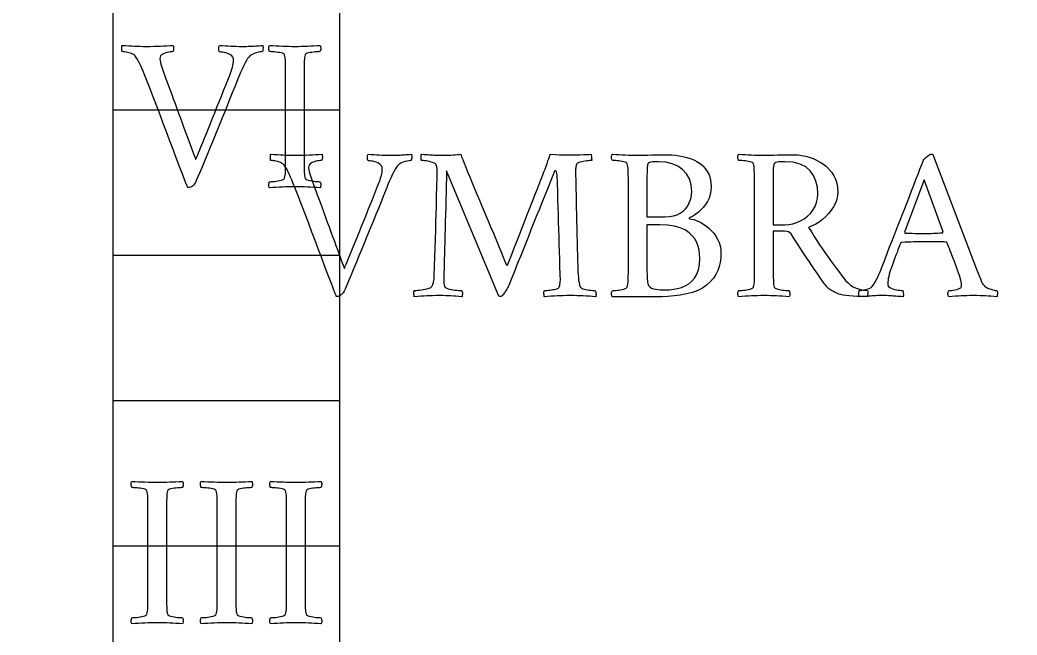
# Model space of a CAD drawing. Header units: millimetres. Extents: x -76 to 76, y -76 to 98.
# Drawn here: x -36.75 to -16.79, y -25.04 to -12.74 of the extents above; entities that cross this region are included whole.
import ezdxf

# ---------------------------------------------------------------- set-up
doc = ezdxf.new("R2010")
doc.units = ezdxf.units.MM
doc.layers.add('ENGRAVE', color=7, linetype='Continuous')
doc.layers.add('TEXT', color=5, linetype='Continuous')

msp = doc.modelspace()

# ---------------------------------------------------------------- linework, layer by layer
at = {"layer": 'ENGRAVE'}
for points in [[(-34.884, 0), (-34.884, -34.884), (34.884, -34.884), (34.884, 0)], [(-30.3491, 0), (-30.3491, -30.3491), (30.3491, -30.3491), (30.3491, 0)], [(-34.884, -14.535), (-30.3491, -14.535)], [(-34.884, -17.442), (-30.3491, -17.442)], [(-34.884, -20.349), (-30.3491, -20.349)], [(-34.884, -23.256), (-30.3491, -23.256)]]:
    msp.add_lwpolyline(points, dxfattribs=at)
for radius in [74.48, 74.48, 72.485, 68.78, 68.78, 65.854, 60.42, 60.42, 57.228, 51.3, 51.3]:
    msp.add_circle((0, 0), radius, dxfattribs=at)
at = {"layer": 'TEXT'}
for points in [[(-34.2074, -13.264), (-34.1377, -13.2636), (-34.0692, -13.2624), (-34.0017, -13.2603), (-33.9353, -13.2574), (-33.8698, -13.2543), (-33.8048, -13.2514), (-33.7403, -13.2488), (-33.6764, -13.2465), (-33.6727, -13.2573), (-33.6704, -13.2723), (-33.6694, -13.2913), (-33.6698, -13.3145), (-33.6716, -13.3368), (-33.6747, -13.3534), (-33.6793, -13.3643), (-33.6852, -13.3693), (-33.6968, -13.37), (-33.7142, -13.3721), (-33.7374, -13.3755), (-33.7664, -13.3803), (-33.7978, -13.3869), (-33.8284, -13.3957), (-33.8581, -13.4067), (-33.887, -13.4198), (-33.912, -13.4361), (-33.9298, -13.4566), (-33.9405, -13.4811), (-33.9441, -13.5098), (-33.9392, -13.5542), (-33.9244, -13.6173), (-33.8997, -13.699), (-33.8651, -13.7994), (-33.846, -13.8517), (-33.824, -13.9119), (-33.7989, -13.9801), (-33.7708, -14.0562), (-33.7404, -14.1383), (-33.7088, -14.2246), (-33.6757, -14.315), (-33.6413, -14.4095), (-33.606, -14.506), (-33.5705, -14.6026), (-33.5347, -14.6991), (-33.4987, -14.7957), (-33.4633, -14.8903), (-33.4295, -14.9811), (-33.3974, -15.068), (-33.367, -15.1511), (-33.3387, -15.2286), (-33.3132, -15.2987), (-33.2905, -15.3614), (-33.2704, -15.4166), (-33.2539, -15.4623), (-33.2414, -15.4962), (-33.233, -15.5183), (-33.2288, -15.5286), (-33.2219, -15.5136), (-33.2101, -15.4863), (-33.1934, -15.4467), (-33.1717, -15.3947), (-33.1461, -15.3326), (-33.1174, -15.2625), (-33.0857, -15.1845), (-33.051, -15.0985), (-33.0138, -15.0062), (-32.9748, -14.9092), (-32.9338, -14.8076), (-32.8908, -14.7013), (-32.8468, -14.5923), (-32.8025, -14.4824), (-32.7579, -14.3717), (-32.7131, -14.2602), (-32.6688, -14.15), (-32.6259, -14.043), (-32.5843, -13.9393), (-32.5441, -13.8389), (-32.5293, -13.8011), (-32.5156, -13.7621), (-32.503, -13.7221), (-32.4915, -13.6809), (-32.4819, -13.6409), (-32.475, -13.6041), (-32.4709, -13.5707), (-32.4695, -13.5405), (-32.4732, -13.5076), (-32.4843, -13.4791), (-32.5028, -13.4549), (-32.5288, -13.4352), (-32.5589, -13.419), (-32.5902, -13.4056), (-32.6226, -13.3949), (-32.656, -13.3869), (-32.6874, -13.3811), (-32.7136, -13.377), (-32.7346, -13.3746), (-32.7504, -13.3737), (-32.7581, -13.3667), (-32.7636, -13.3545), (-32.7669, -13.3371), (-32.7679, -13.3145), (-32.7669, -13.2913), (-32.7636, -13.2723), (-32.7581, -13.2573), (-32.7504, -13.2465), (-32.692, -13.2488), (-32.6352, -13.2514), (-32.5801, -13.2543), (-32.5266, -13.2574), (-32.4731, -13.2603), (-32.418, -13.2624), (-32.3612, -13.2636), (-32.3028, -13.264), (-32.2549, -13.2639), (-32.2122, -13.2635), (-32.1748, -13.2628), (-32.1426, -13.2618), (-32.1131, -13.2606), (-32.0839, -13.2591), (-32.0549, -13.2573), (-32.0263, -13.2552), (-31.9961, -13.2531), (-31.9626, -13.2509), (-31.9259, -13.2487), (-31.8858, -13.2465), (-31.8823, -13.2574), (-31.8803, -13.2728), (-31.8801, -13.2925), (-31.8814, -13.3167), (-31.8839, -13.3397), (-31.8869, -13.3562), (-31.8905, -13.3661), (-31.8946, -13.3693), (-31.912, -13.3707), (-31.9379, -13.3748), (-31.9724, -13.3817), (-32.0153, -13.3913), (-32.0601, -13.405), (-32.1003, -13.4242), (-32.1358, -13.4489), (-32.1667, -13.4791), (-32.188, -13.5066), (-32.2122, -13.5454), (-32.2395, -13.5955), (-32.2698, -13.6568), (-32.3007, -13.723), (-32.3296, -13.7879), (-32.3567, -13.8514), (-32.3817, -13.9135), (-32.4398, -14.0575), (-32.4953, -14.1955), (-32.5484, -14.3274), (-32.599, -14.4533), (-32.6481, -14.5751), (-32.6966, -14.6947), (-32.7446, -14.8121), (-32.7921, -14.9273), (-32.8397, -15.0425), (-32.8881, -15.1599), (-32.9373, -15.2795), (-32.9874, -15.4013), (-33.0395, -15.5275), (-33.0949, -15.6602), (-33.1536, -15.7996), (-33.2156, -15.9455), (-33.2336, -15.9839), (-33.2523, -16.0157), (-33.272, -16.0409), (-33.2924, -16.0596), (-33.3134, -16.073), (-33.3346, -16.0826), (-33.3562, -16.0884), (-33.378, -16.0903), (-33.3843, -16.0885), (-33.39, -16.0832), (-33.3952, -16.0743), (-33.3999, -16.0618), (-33.4043, -16.0485), (-33.4087, -16.0371), (-33.4131, -16.0276), (-33.4175, -16.0201), (-33.4886, -15.8323), (-33.5574, -15.6509), (-33.6236, -15.4758), (-33.6874, -15.3069), (-33.7502, -15.1406), (-33.8135, -14.9728), (-33.8774, -14.8037), (-33.9419, -14.6333), (-34.0087, -14.4577), (-34.0796, -14.2734), (-34.1546, -14.0803), (-34.2338, -13.8784), (-34.2578, -13.8164), (-34.2815, -13.7577), (-34.3049, -13.7023), (-34.3281, -13.6502), (-34.3518, -13.6008), (-34.3769, -13.5537), (-34.4034, -13.5087), (-34.4312, -13.4659), (-34.4444, -13.4492), (-34.462, -13.4341), (-34.4839, -13.4206), (-34.5102, -13.4088), (-34.5386, -13.3987), (-34.5667, -13.3902), (-34.5946, -13.3833), (-34.6221, -13.3781), (-34.6478, -13.3743), (-34.6699, -13.3715), (-34.6884, -13.3699), (-34.7033, -13.3693), (-34.7053, -13.3656), (-34.7066, -13.3545), (-34.7074, -13.336), (-34.7077, -13.3101), (-34.7074, -13.2839), (-34.7066, -13.2646), (-34.7053, -13.2521), (-34.7033, -13.2465), (-34.6319, -13.2488), (-34.5667, -13.2514), (-34.5079, -13.2543), (-34.4554, -13.2574), (-34.4029, -13.2603), (-34.344, -13.2624), (-34.2789, -13.2636), (-34.2074, -13.264)], [(-31.2407, -13.264), (-31.1775, -13.2636), (-31.1151, -13.2624), (-31.0535, -13.2603), (-30.9927, -13.2574), (-30.9317, -13.2543), (-30.8693, -13.2514), (-30.8055, -13.2488), (-30.7404, -13.2465), (-30.7329, -13.2569), (-30.7278, -13.2706), (-30.7252, -13.2876), (-30.725, -13.3079), (-30.7268, -13.3282), (-30.73, -13.3452), (-30.7345, -13.3589), (-30.7404, -13.3693), (-30.7563, -13.3698), (-30.7777, -13.371), (-30.8046, -13.3731), (-30.8369, -13.3759), (-30.8715, -13.3796), (-30.905, -13.3842), (-30.9373, -13.3895), (-30.9686, -13.3957), (-30.996, -13.4031), (-31.0169, -13.4121), (-31.0311, -13.4228), (-31.0388, -13.4352), (-31.0447, -13.4588), (-31.0492, -13.4856), (-31.0524, -13.5158), (-31.0542, -13.5493), (-31.0551, -13.5852), (-31.0558, -13.6228), (-31.0562, -13.662), (-31.0564, -13.7029), (-31.0564, -13.7095), (-31.0564, -13.7161), (-31.0564, -13.7226), (-31.0564, -13.7292), (-31.0564, -13.7358), (-31.0564, -13.7424), (-31.0564, -13.749), (-31.0564, -13.7555), (-31.0564, -15.5856), (-31.0564, -15.5922), (-31.0564, -15.5988), (-31.0564, -15.6054), (-31.0564, -15.6119), (-31.0564, -15.6185), (-31.0564, -15.6251), (-31.0564, -15.6317), (-31.0564, -15.6383), (-31.0562, -15.679), (-31.0558, -15.7178), (-31.0551, -15.7547), (-31.0542, -15.7897), (-31.0524, -15.8222), (-31.0492, -15.8517), (-31.0447, -15.8781), (-31.0388, -15.9016), (-31.0311, -15.9123), (-31.0169, -15.9224), (-30.996, -15.932), (-30.9686, -15.9411), (-30.9373, -15.9492), (-30.905, -15.9559), (-30.8715, -15.9612), (-30.8369, -15.9652), (-30.8046, -15.9681), (-30.7777, -15.9702), (-30.7563, -15.9714), (-30.7404, -15.9718), (-30.7345, -15.9822), (-30.73, -15.9959), (-30.7268, -16.013), (-30.725, -16.0332), (-30.7252, -16.0535), (-30.7278, -16.0706), (-30.7329, -16.0843), (-30.7404, -16.0947), (-30.8055, -16.0904), (-30.8693, -16.0865), (-30.9317, -16.0828), (-30.9927, -16.0793), (-31.0535, -16.0764), (-31.1151, -16.0744), (-31.1775, -16.0732), (-31.2407, -16.0727), (-31.3024, -16.0732), (-31.3647, -16.0744), (-31.4275, -16.0764), (-31.4909, -16.0793), (-31.5548, -16.0828), (-31.6192, -16.0865), (-31.6842, -16.0904), (-31.7498, -16.0947), (-31.7573, -16.0843), (-31.7624, -16.0706), (-31.765, -16.0535), (-31.7651, -16.0332), (-31.7634, -16.013), (-31.7602, -15.9959), (-31.7557, -15.9822), (-31.7498, -15.9718), (-31.7339, -15.9714), (-31.7125, -15.9702), (-31.6856, -15.9681), (-31.6532, -15.9652), (-31.6185, -15.9612), (-31.5847, -15.9559), (-31.5516, -15.9492), (-31.5194, -15.9411), (-31.4913, -15.932), (-31.4706, -15.9224), (-31.4573, -15.9123), (-31.4514, -15.9016), (-31.4435, -15.8733), (-31.4376, -15.8412), (-31.4337, -15.8053), (-31.4316, -15.7655), (-31.4306, -15.723), (-31.43, -15.6789), (-31.4296, -15.6331), (-31.4294, -15.5856), (-31.4294, -13.7555), (-31.4296, -13.708), (-31.43, -13.6617), (-31.4306, -13.6169), (-31.4316, -13.5734), (-31.4337, -13.5327), (-31.4376, -13.4961), (-31.4435, -13.4636), (-31.4514, -13.4352), (-31.4573, -13.4228), (-31.4706, -13.4121), (-31.4913, -13.4031), (-31.5194, -13.3957), (-31.5516, -13.3895), (-31.5847, -13.3842), (-31.6185, -13.3796), (-31.6532, -13.3759), (-31.6856, -13.3731), (-31.7125, -13.371), (-31.7339, -13.3698), (-31.7498, -13.3693), (-31.7557, -13.3589), (-31.7602, -13.3452), (-31.7634, -13.3282), (-31.7651, -13.3079), (-31.765, -13.2876), (-31.7624, -13.2706), (-31.7573, -13.2569), (-31.7498, -13.2465), (-31.6842, -13.2488), (-31.6192, -13.2514), (-31.5548, -13.2543), (-31.4909, -13.2574), (-31.4275, -13.2603), (-31.3647, -13.2624), (-31.3024, -13.2636), (-31.2407, -13.264)], [(-31.2311, -15.4408), (-31.1614, -15.4404), (-31.0928, -15.4391), (-31.0254, -15.4371), (-30.959, -15.4342), (-30.8934, -15.431), (-30.8284, -15.4282), (-30.764, -15.4256), (-30.7001, -15.4232), (-30.6964, -15.4341), (-30.694, -15.449), (-30.6931, -15.4681), (-30.6935, -15.4913), (-30.6953, -15.5136), (-30.6984, -15.5302), (-30.7029, -15.541), (-30.7088, -15.5461), (-30.7205, -15.5468), (-30.7379, -15.5489), (-30.7611, -15.5523), (-30.79, -15.5571), (-30.8214, -15.5637), (-30.852, -15.5724), (-30.8818, -15.5834), (-30.9107, -15.5966), (-30.9357, -15.6129), (-30.9535, -15.6333), (-30.9642, -15.6579), (-30.9678, -15.6865), (-30.9628, -15.731), (-30.948, -15.7941), (-30.9233, -15.8758), (-30.8888, -15.9762), (-30.8697, -16.0284), (-30.8476, -16.0887), (-30.8225, -16.1568), (-30.7944, -16.2329), (-30.7641, -16.3151), (-30.7324, -16.4013), (-30.6994, -16.4917), (-30.6649, -16.5862), (-30.6297, -16.6828), (-30.5942, -16.7793), (-30.5584, -16.8759), (-30.5223, -16.9724), (-30.4869, -17.067), (-30.4532, -17.1578), (-30.4211, -17.2448), (-30.3907, -17.3279), (-30.3624, -17.4054), (-30.3369, -17.4755), (-30.3141, -17.5381), (-30.2941, -17.5934), (-30.2775, -17.6391), (-30.265, -17.673), (-30.2567, -17.695), (-30.2524, -17.7053), (-30.2456, -17.6904), (-30.2338, -17.6631), (-30.217, -17.6234), (-30.1954, -17.5715), (-30.1697, -17.5093), (-30.1411, -17.4393), (-30.1094, -17.3612), (-30.0747, -17.2752), (-30.0375, -17.1829), (-29.9984, -17.086), (-29.9574, -16.9843), (-29.9145, -16.8781), (-29.8705, -16.769), (-29.8262, -16.6592), (-29.7816, -16.5485), (-29.7368, -16.437), (-29.6925, -16.3267), (-29.6495, -16.2198), (-29.608, -16.1161), (-29.5678, -16.0157), (-29.553, -15.9778), (-29.5393, -15.9389), (-29.5266, -15.8988), (-29.5151, -15.8577), (-29.5055, -15.8177), (-29.4987, -15.7809), (-29.4946, -15.7474), (-29.4932, -15.7173), (-29.4969, -15.6844), (-29.508, -15.6558), (-29.5265, -15.6317), (-29.5524, -15.6119), (-29.5826, -15.5958), (-29.6139, -15.5823), (-29.6462, -15.5716), (-29.6797, -15.5637), (-29.7111, -15.5579), (-29.7373, -15.5538), (-29.7583, -15.5513), (-29.7741, -15.5505), (-29.7817, -15.5435), (-29.7872, -15.5313), (-29.7905, -15.5139), (-29.7916, -15.4913), (-29.7905, -15.4681), (-29.7872, -15.449), (-29.7817, -15.4341), (-29.7741, -15.4232), (-29.7156, -15.4256), (-29.6589, -15.4282), (-29.6037, -15.431), (-29.5502, -15.4342), (-29.4967, -15.4371), (-29.4416, -15.4391), (-29.3848, -15.4404), (-29.3264, -15.4408), (-29.2786, -15.4406), (-29.2359, -15.4402), (-29.1985, -15.4395), (-29.1662, -15.4386), (-29.1367, -15.4374), (-29.1075, -15.4358), (-29.0786, -15.4341), (-29.0499, -15.432), (-29.0198, -15.4298), (-28.9863, -15.4276), (-28.9495, -15.4254), (-28.9095, -15.4232), (-28.9059, -15.4342), (-28.904, -15.4496), (-28.9037, -15.4693), (-28.9051, -15.4934), (-28.9076, -15.5165), (-28.9106, -15.5329), (-28.9142, -15.5428), (-28.9183, -15.5461), (-28.9357, -15.5475), (-28.9616, -15.5516), (-28.996, -15.5585), (-29.039, -15.5681), (-29.0838, -15.5818), (-29.124, -15.601), (-29.1595, -15.6257), (-29.1904, -15.6558), (-29.2116, -15.6834), (-29.2359, -15.7222), (-29.2632, -15.7723), (-29.2935, -15.8336), (-29.3244, -15.8998), (-29.3533, -15.9647), (-29.3803, -16.0282), (-29.4054, -16.0903), (-29.4634, -16.2343), (-29.519, -16.3723), (-29.572, -16.5042), (-29.6226, -16.6301), (-29.6717, -16.7519), (-29.7203, -16.8715), (-29.7683, -16.9889), (-29.8157, -17.1041), (-29.8633, -17.2193), (-29.9117, -17.3367), (-29.961, -17.4563), (-30.011, -17.578), (-30.0632, -17.7042), (-30.1186, -17.837), (-30.1773, -17.9763), (-30.2393, -18.1222), (-30.2572, -18.1606), (-30.276, -18.1925), (-30.2956, -18.2177), (-30.3161, -18.2363), (-30.337, -18.2498), (-30.3583, -18.2594), (-30.3798, -18.2651), (-30.4016, -18.2671), (-30.4079, -18.2653), (-30.4137, -18.2599), (-30.4189, -18.251), (-30.4236, -18.2385), (-30.428, -18.2252), (-30.4324, -18.2139), (-30.4367, -18.2044), (-30.4411, -18.1968), (-30.5123, -18.0091), (-30.581, -17.8277), (-30.6473, -17.6525), (-30.711, -17.4837), (-30.7738, -17.3173), (-30.8372, -17.1496), (-30.9011, -16.9805), (-30.9656, -16.81), (-31.0324, -16.6345), (-31.1033, -16.4502), (-31.1783, -16.2571), (-31.2574, -16.0552), (-31.2814, -15.9932), (-31.3051, -15.9345), (-31.3286, -15.8791), (-31.3518, -15.827), (-31.3755, -15.7776), (-31.4006, -15.7304), (-31.4271, -15.6854), (-31.4549, -15.6427), (-31.4681, -15.6259), (-31.4856, -15.6108), (-31.5076, -15.5974), (-31.5339, -15.5856), (-31.5623, -15.5755), (-31.5904, -15.567), (-31.6182, -15.5601), (-31.6458, -15.5549), (-31.6715, -15.551), (-31.6935, -15.5483), (-31.712, -15.5467), (-31.727, -15.5461), (-31.7289, -15.5424), (-31.7303, -15.5313), (-31.7311, -15.5128), (-31.7314, -15.4869), (-31.7311, -15.4607), (-31.7303, -15.4413), (-31.7289, -15.4289), (-31.727, -15.4232), (-31.6555, -15.4256), (-31.5904, -15.4282), (-31.5316, -15.431), (-31.479, -15.4342), (-31.4265, -15.4371), (-31.3677, -15.4391), (-31.3025, -15.4404), (-31.2311, -15.4408)], [(-28.2688, -15.4408), (-28.2155, -15.4404), (-28.1656, -15.4391), (-28.119, -15.4371), (-28.0757, -15.4342), (-28.0348, -15.431), (-27.9956, -15.4282), (-27.958, -15.4256), (-27.9221, -15.4232), (-27.906, -15.4707), (-27.8842, -15.5297), (-27.8566, -15.6001), (-27.8233, -15.6822), (-27.7855, -15.7739), (-27.7443, -15.8736), (-27.6999, -15.9813), (-27.6522, -16.0969), (-27.6018, -16.2183), (-27.5496, -16.3432), (-27.4954, -16.4717), (-27.4393, -16.6038), (-27.3825, -16.7375), (-27.3263, -16.8709), (-27.2706, -17.0041), (-27.2155, -17.137), (-27.1617, -17.2674), (-27.1102, -17.3932), (-27.0608, -17.5143), (-27.0136, -17.6307), (-27.0109, -17.6346), (-27.007, -17.6373), (-27.0021, -17.6389), (-26.9961, -17.6395), (-26.99, -17.6384), (-26.9851, -17.6351), (-26.9812, -17.6296), (-26.9785, -17.6219), (-26.9165, -17.4635), (-26.8578, -17.3131), (-26.8024, -17.1706), (-26.7503, -17.0361), (-26.6997, -16.9055), (-26.6488, -16.7749), (-26.5976, -16.6444), (-26.5462, -16.5138), (-26.4934, -16.3798), (-26.4381, -16.239), (-26.3804, -16.0913), (-26.3202, -15.9367), (-26.3002, -15.8851), (-26.2796, -15.8314), (-26.2585, -15.7754), (-26.2368, -15.7173), (-26.2157, -15.6599), (-26.1962, -15.6065), (-26.1784, -15.5568), (-26.1622, -15.511), (-26.1488, -15.4726), (-26.1392, -15.4452), (-26.1334, -15.4287), (-26.1315, -15.4232), (-26.033, -15.429), (-25.9439, -15.4331), (-25.8641, -15.4356), (-25.7936, -15.4364), (-25.7347, -15.4361), (-25.6723, -15.4353), (-25.6064, -15.4339), (-25.5368, -15.432), (-25.4695, -15.4298), (-25.4101, -15.4276), (-25.3587, -15.4254), (-25.3152, -15.4232), (-25.313, -15.4306), (-25.3108, -15.4441), (-25.3086, -15.4635), (-25.3064, -15.4891), (-25.3045, -15.514), (-25.3031, -15.5318), (-25.3023, -15.5425), (-25.302, -15.5461), (-25.3197, -15.5467), (-25.3421, -15.5483), (-25.3691, -15.551), (-25.4008, -15.5549), (-25.4344, -15.5598), (-25.4672, -15.5659), (-25.4991, -15.573), (-25.5302, -15.5812), (-25.558, -15.5903), (-25.5796, -15.5999), (-25.5953, -15.61), (-25.6049, -15.6207), (-25.6109, -15.6372), (-25.6158, -15.6558), (-25.6197, -15.6767), (-25.6224, -15.6997), (-25.6243, -15.7233), (-25.6257, -15.7458), (-25.6265, -15.7672), (-25.6268, -15.7875), (-25.6246, -15.8495), (-25.6224, -15.9257), (-25.6202, -16.0162), (-25.618, -16.121), (-25.6157, -16.2364), (-25.6131, -16.3586), (-25.6102, -16.4876), (-25.6071, -16.6235), (-25.6038, -16.7624), (-25.6005, -16.9006), (-25.5972, -17.0378), (-25.5939, -17.1743), (-25.5907, -17.3065), (-25.5879, -17.431), (-25.5852, -17.5479), (-25.5829, -17.657), (-25.5804, -17.7177), (-25.5774, -17.7766), (-25.5739, -17.834), (-25.5697, -17.8896), (-25.564, -17.9423), (-25.5555, -17.9906), (-25.5442, -18.0345), (-25.5302, -18.074), (-25.5204, -18.0884), (-25.5039, -18.1008), (-25.4809, -18.1114), (-25.4513, -18.12), (-25.4182, -18.1272), (-25.3849, -18.1332), (-25.3513, -18.1381), (-25.3174, -18.142), (-25.2865, -18.1449), (-25.262, -18.1469), (-25.2438, -18.1482), (-25.2318, -18.1486), (-25.2243, -18.1646), (-25.2192, -18.182), (-25.2166, -18.2008), (-25.2165, -18.221), (-25.2177, -18.2398), (-25.2192, -18.2544), (-25.221, -18.265), (-25.223, -18.2715), (-25.2863, -18.2672), (-25.3487, -18.2632), (-25.4102, -18.2595), (-25.471, -18.2561), (-25.5326, -18.2532), (-25.5966, -18.2512), (-25.6631, -18.2499), (-25.7321, -18.2495), (-25.8043, -18.2499), (-25.8715, -18.2512), (-25.9337, -18.2532), (-25.9911, -18.2561), (-26.0484, -18.2595), (-26.1106, -18.2632), (-26.1778, -18.2672), (-26.25, -18.2715), (-26.2522, -18.2649), (-26.2544, -18.2539), (-26.2566, -18.2385), (-26.2588, -18.2188), (-26.2599, -18.1979), (-26.2588, -18.1793), (-26.2555, -18.1628), (-26.25, -18.1486), (-26.2349, -18.1482), (-26.216, -18.1469), (-26.1932, -18.1449), (-26.1666, -18.142), (-26.1381, -18.1384), (-26.1095, -18.1343), (-26.081, -18.1296), (-26.0525, -18.1244), (-26.0259, -18.1188), (-26.0031, -18.1129), (-25.9842, -18.1067), (-25.9691, -18.1003), (-25.959, -18.0907), (-25.9505, -18.0751), (-25.9436, -18.0534), (-25.9384, -18.0257), (-25.9346, -17.9961), (-25.9318, -17.9686), (-25.9302, -17.9434), (-25.9296, -17.9204), (-25.9299, -17.8944), (-25.9307, -17.865), (-25.9321, -17.8319), (-25.934, -17.7953), (-25.9359, -17.7587), (-25.9373, -17.7256), (-25.9381, -17.6961), (-25.9384, -17.6702), (-25.9428, -17.5159), (-25.9472, -17.3647), (-25.9516, -17.2164), (-25.9559, -17.0712), (-25.9603, -16.9266), (-25.9647, -16.7804), (-25.9691, -16.6326), (-25.9735, -16.4831), (-25.9782, -16.3299), (-25.9834, -16.1709), (-25.9891, -16.0062), (-25.9954, -15.8358), (-25.996, -15.8278), (-25.9976, -15.8171), (-26.0004, -15.8037), (-26.0042, -15.7875), (-26.0094, -15.7721), (-26.0163, -15.7612), (-26.0248, -15.7546), (-26.0349, -15.7524), (-26.0396, -15.7543), (-26.0448, -15.7601), (-26.0506, -15.7697), (-26.0569, -15.7831), (-26.1215, -15.9447), (-26.1836, -16.1002), (-26.2433, -16.2497), (-26.3005, -16.3931), (-26.356, -16.5323), (-26.4107, -16.6691), (-26.4646, -16.8033), (-26.5177, -16.9351), (-26.5705, -17.0662), (-26.6236, -17.1984), (-26.6769, -17.3317), (-26.7305, -17.4661), (-26.7853, -17.6037), (-26.8419, -17.7465), (-26.9005, -17.8944), (-26.9609, -18.0476), (-26.9667, -18.0586), (-26.9752, -18.074), (-26.9865, -18.0937), (-27.0004, -18.1178), (-27.0159, -18.1438), (-27.0317, -18.1689), (-27.0478, -18.1931), (-27.0641, -18.2166), (-27.0801, -18.237), (-27.0953, -18.2523), (-27.1097, -18.2623), (-27.1233, -18.2671), (-27.1285, -18.2684), (-27.1354, -18.2682), (-27.1439, -18.2662), (-27.154, -18.2627), (-27.1562, -18.2608), (-27.1584, -18.2594), (-27.1606, -18.2586), (-27.1628, -18.2583), (-28.2073, -15.7568), (-28.2098, -15.8983), (-28.2128, -16.042), (-28.2164, -16.1879), (-28.2205, -16.3361), (-28.2247, -16.4842), (-28.2287, -16.6301), (-28.2324, -16.7738), (-28.2358, -16.9154), (-28.2391, -17.0524), (-28.2424, -17.1825), (-28.2457, -17.3058), (-28.249, -17.4223), (-28.2522, -17.5298), (-28.255, -17.6263), (-28.2576, -17.7119), (-28.26, -17.7865), (-28.2619, -17.8478), (-28.2633, -17.8935), (-28.2641, -17.9235), (-28.2644, -17.9379), (-28.2641, -17.9537), (-28.2633, -17.9703), (-28.2619, -17.9877), (-28.26, -18.0059), (-28.2575, -18.0239), (-28.2545, -18.0405), (-28.2509, -18.0557), (-28.2468, -18.0696), (-28.2363, -18.0841), (-28.2177, -18.097), (-28.1913, -18.1082), (-28.1568, -18.1178), (-28.1183, -18.1259), (-28.0795, -18.1327), (-28.0404, -18.138), (-28.001, -18.142), (-27.9654, -18.1449), (-27.9374, -18.1469), (-27.9171, -18.1482), (-27.9045, -18.1486), (-27.8971, -18.1593), (-27.8924, -18.1738), (-27.8905, -18.1922), (-27.8913, -18.2144), (-27.8935, -18.2361), (-27.8957, -18.2528), (-27.8979, -18.2646), (-27.9001, -18.2715), (-27.9616, -18.2672), (-28.0186, -18.2632), (-28.0713, -18.2595), (-28.1195, -18.2561), (-28.1686, -18.2532), (-28.2238, -18.2512), (-28.2849, -18.2499), (-28.3521, -18.2495), (-28.4237, -18.2499), (-28.4893, -18.2512), (-28.5488, -18.2532), (-28.6023, -18.2561), (-28.6558, -18.2595), (-28.7153, -18.2632), (-28.7809, -18.2672), (-28.8524, -18.2715), (-28.8546, -18.2649), (-28.8568, -18.2539), (-28.859, -18.2385), (-28.8612, -18.2188), (-28.8623, -18.1979), (-28.8612, -18.1793), (-28.8579, -18.1628), (-28.8524, -18.1486), (-28.8361, -18.148), (-28.8135, -18.1464), (-28.7846, -18.1436), (-28.7493, -18.1398), (-28.711, -18.1349), (-28.6731, -18.1288), (-28.6353, -18.1217), (-28.5979, -18.1135), (-28.5642, -18.1041), (-28.5376, -18.0937), (-28.5181, -18.0822), (-28.5057, -18.0696), (-28.4918, -18.0472), (-28.4805, -18.024), (-28.472, -18), (-28.4662, -17.9752), (-28.4621, -17.9487), (-28.4586, -17.9198), (-28.4555, -17.8884), (-28.4531, -17.8545), (-28.4466, -17.6634), (-28.4405, -17.476), (-28.4346, -17.2925), (-28.4289, -17.1129), (-28.4237, -16.9396), (-28.4191, -16.7755), (-28.415, -16.6204), (-28.4114, -16.4743), (-28.4082, -16.3394), (-28.4054, -16.2176), (-28.4027, -16.109), (-28.4004, -16.0135), (-28.3985, -15.9338), (-28.3971, -15.8725), (-28.3963, -15.8296), (-28.396, -15.805), (-28.3962, -15.7812), (-28.3966, -15.7579), (-28.3973, -15.7351), (-28.3982, -15.7129), (-28.4, -15.6915), (-28.4032, -15.6712), (-28.4077, -15.652), (-28.4136, -15.6339), (-28.4214, -15.6211), (-28.4361, -15.6092), (-28.4576, -15.5981), (-28.486, -15.5878), (-28.5181, -15.5785), (-28.5507, -15.5702), (-28.5839, -15.5631), (-28.6177, -15.5571), (-28.6491, -15.5523), (-28.6753, -15.5489), (-28.6962, -15.5468), (-28.712, -15.5461), (-28.7139, -15.5424), (-28.7153, -15.5313), (-28.7161, -15.5128), (-28.7164, -15.4869), (-28.7161, -15.4607), (-28.7153, -15.4413), (-28.7139, -15.4289), (-28.712, -15.4232), (-28.664, -15.4254), (-28.6209, -15.4276), (-28.5828, -15.4298), (-28.5496, -15.432), (-28.5189, -15.4341), (-28.4882, -15.4358), (-28.4575, -15.4374), (-28.4267, -15.4386), (-28.3938, -15.4395), (-28.3565, -15.4402), (-28.3148, -15.4406), (-28.2688, -15.4408)], [(-23.7748, -15.432), (-23.7018, -15.4341), (-23.6278, -15.4402), (-23.5526, -15.4505), (-23.4764, -15.4649), (-23.4012, -15.4838), (-23.3294, -15.5077), (-23.2608, -15.5365), (-23.1955, -15.5702), (-23.1349, -15.6096), (-23.0803, -15.6553), (-23.0317, -15.7073), (-22.9892, -15.7655), (-22.9547, -15.8308), (-22.93, -15.9038), (-22.9152, -15.9844), (-22.9102, -16.0727), (-22.915, -16.152), (-22.9294, -16.2274), (-22.9534, -16.299), (-22.987, -16.3668), (-23.0271, -16.4296), (-23.0704, -16.4864), (-23.1171, -16.5371), (-23.167, -16.5818), (-23.2168, -16.6202), (-23.263, -16.652), (-23.3056, -16.6773), (-23.3447, -16.6959), (-23.3496, -16.7003), (-23.3513, -16.7047), (-23.3496, -16.7091), (-23.3447, -16.7135), (-23.3036, -16.7184), (-23.2591, -16.7288), (-23.2114, -16.7448), (-23.1604, -16.7662), (-23.1079, -16.7929), (-23.0556, -16.8248), (-23.0036, -16.862), (-22.9519, -16.9044), (-22.9027, -16.9517), (-22.8581, -17.0037), (-22.8182, -17.0603), (-22.783, -17.1216), (-22.7542, -17.1872), (-22.7336, -17.2566), (-22.7213, -17.3298), (-22.7171, -17.4069), (-22.7211, -17.4974), (-22.733, -17.5846), (-22.7529, -17.6686), (-22.7808, -17.7492), (-22.8185, -17.8266), (-22.868, -17.9006), (-22.9293, -17.9714), (-23.0024, -18.0389), (-23.0852, -18.0977), (-23.1801, -18.1469), (-23.2871, -18.1866), (-23.4062, -18.2166), (-23.531, -18.2389), (-23.6552, -18.2555), (-23.7789, -18.2664), (-23.9021, -18.2715), (-24.8895, -18.2715), (-24.8971, -18.261), (-24.9021, -18.2473), (-24.9047, -18.2303), (-24.9049, -18.21), (-24.9031, -18.1897), (-24.8999, -18.1727), (-24.8954, -18.159), (-24.8895, -18.1486), (-24.8736, -18.1482), (-24.8522, -18.1469), (-24.8253, -18.1449), (-24.793, -18.142), (-24.7583, -18.138), (-24.7244, -18.1327), (-24.6913, -18.1259), (-24.6591, -18.1178), (-24.631, -18.1088), (-24.6103, -18.0992), (-24.597, -18.089), (-24.5911, -18.0784), (-24.5833, -18.0501), (-24.5774, -18.018), (-24.5734, -17.9821), (-24.5713, -17.9423), (-24.5704, -17.8998), (-24.5697, -17.8556), (-24.5693, -17.8098), (-24.5691, -17.7624), (-24.5691, -15.9323), (-24.5693, -15.8847), (-24.5697, -15.8385), (-24.5704, -15.7937), (-24.5713, -15.7502), (-24.5734, -15.7095), (-24.5774, -15.6728), (-24.5833, -15.6403), (-24.5911, -15.6119), (-24.597, -15.5996), (-24.6103, -15.5889), (-24.631, -15.5798), (-24.6591, -15.5724), (-24.6913, -15.5663), (-24.7244, -15.5609), (-24.7583, -15.5564), (-24.793, -15.5527), (-24.8253, -15.5498), (-24.8522, -15.5478), (-24.8736, -15.5465), (-24.8895, -15.5461), (-24.8954, -15.5357), (-24.8999, -15.522), (-24.9031, -15.505), (-24.9049, -15.4847), (-24.9047, -15.4644), (-24.9021, -15.4474), (-24.8971, -15.4337), (-24.8895, -15.4232), (-24.824, -15.4256), (-24.7589, -15.4282), (-24.6945, -15.431), (-24.6306, -15.4342), (-24.5672, -15.4371), (-24.5044, -15.4391), (-24.4421, -15.4404), (-24.3804, -15.4408), (-24.3157, -15.4405), (-24.2488, -15.4397), (-24.1796, -15.4383), (-24.1083, -15.4364), (-24.0332, -15.4345), (-23.9525, -15.4331), (-23.8664, -15.4323), (-23.7748, -15.432)], [(-21.2469, -15.432), (-21.174, -15.435), (-21.0999, -15.4441), (-21.0248, -15.4592), (-20.9485, -15.4803), (-20.8732, -15.5072), (-20.8009, -15.5395), (-20.7317, -15.5774), (-20.6655, -15.6207), (-20.6039, -15.6697), (-20.5486, -15.7244), (-20.4996, -15.7849), (-20.457, -15.8511), (-20.4224, -15.9231), (-20.3977, -16.0009), (-20.3829, -16.0844), (-20.378, -16.1737), (-20.3833, -16.2499), (-20.3994, -16.3251), (-20.4261, -16.3992), (-20.4636, -16.4721), (-20.5094, -16.5423), (-20.5612, -16.6082), (-20.6191, -16.6696), (-20.683, -16.7267), (-20.7506, -16.7777), (-20.8196, -16.821), (-20.89, -16.8567), (-20.9617, -16.8846), (-20.9052, -16.9771), (-20.8498, -17.0657), (-20.7955, -17.1504), (-20.7423, -17.2313), (-20.689, -17.3102), (-20.6347, -17.3888), (-20.5793, -17.4671), (-20.5228, -17.5451), (-20.4641, -17.6251), (-20.4021, -17.7092), (-20.3369, -17.7973), (-20.2683, -17.8896), (-20.2212, -17.9472), (-20.1723, -17.9972), (-20.1214, -18.0394), (-20.0686, -18.074), (-20.0106, -18.1017), (-19.9441, -18.1233), (-19.8691, -18.139), (-19.7855, -18.1486), (-19.7784, -18.1593), (-19.7746, -18.1738), (-19.774, -18.1922), (-19.7768, -18.2144), (-19.7809, -18.2361), (-19.7844, -18.2528), (-19.7874, -18.2646), (-19.7899, -18.2715), (-19.8929, -18.2705), (-19.9869, -18.2676), (-20.0718, -18.2628), (-20.1476, -18.2561), (-20.2141, -18.248), (-20.271, -18.2391), (-20.3183, -18.2293), (-20.3561, -18.2188), (-20.3802, -18.2088), (-20.4087, -18.1963), (-20.4416, -18.1813), (-20.4789, -18.1639), (-20.5182, -18.1416), (-20.5568, -18.1118), (-20.595, -18.0746), (-20.6325, -18.0301), (-20.6484, -18.0084), (-20.6698, -17.9785), (-20.6967, -17.9404), (-20.7291, -17.894), (-20.7658, -17.8408), (-20.8059, -17.7821), (-20.8492, -17.7179), (-20.8959, -17.6483), (-20.945, -17.5746), (-20.9957, -17.4985), (-21.0481, -17.4199), (-21.1021, -17.3389), (-21.1564, -17.257), (-21.2096, -17.1759), (-21.2618, -17.0957), (-21.3128, -17.0163), (-21.3342, -16.9933), (-21.3632, -16.9768), (-21.4, -16.9669), (-21.4444, -16.9636), (-21.6683, -16.9636), (-21.6683, -17.7624), (-21.6683, -17.769), (-21.6683, -17.7755), (-21.6683, -17.7821), (-21.6683, -17.7887), (-21.6683, -17.7953), (-21.6683, -17.8019), (-21.6683, -17.8085), (-21.6683, -17.815), (-21.6681, -17.8558), (-21.6677, -17.8946), (-21.667, -17.9315), (-21.6661, -17.9664), (-21.6643, -17.9989), (-21.6611, -18.0284), (-21.6566, -18.0549), (-21.6507, -18.0784), (-21.643, -18.089), (-21.6288, -18.0992), (-21.6079, -18.1088), (-21.5805, -18.1178), (-21.5492, -18.1259), (-21.5168, -18.1327), (-21.4834, -18.138), (-21.4488, -18.142), (-21.4165, -18.1449), (-21.3896, -18.1469), (-21.3682, -18.1482), (-21.3523, -18.1486), (-21.3464, -18.159), (-21.3418, -18.1727), (-21.3387, -18.1897), (-21.3369, -18.21), (-21.337, -18.2303), (-21.3397, -18.2473), (-21.3447, -18.261), (-21.3523, -18.2715), (-21.4174, -18.2672), (-21.4812, -18.2632), (-21.5436, -18.2595), (-21.6046, -18.2561), (-21.6654, -18.2532), (-21.727, -18.2512), (-21.7894, -18.2499), (-21.8526, -18.2495), (-21.9143, -18.2499), (-21.9766, -18.2512), (-22.0394, -18.2532), (-22.1027, -18.2561), (-22.1666, -18.2595), (-22.2311, -18.2632), (-22.2961, -18.2672), (-22.3617, -18.2715), (-22.3692, -18.261), (-22.3743, -18.2473), (-22.3769, -18.2303), (-22.377, -18.21), (-22.3752, -18.1897), (-22.3721, -18.1727), (-22.3676, -18.159), (-22.3617, -18.1486), (-22.3457, -18.1482), (-22.3244, -18.1469), (-22.2975, -18.1449), (-22.2651, -18.142), (-22.2304, -18.138), (-22.1965, -18.1327), (-22.1635, -18.1259), (-22.1313, -18.1178), (-22.1031, -18.1088), (-22.0824, -18.0992), (-22.0691, -18.089), (-22.0632, -18.0784), (-22.0554, -18.0501), (-22.0495, -18.018), (-22.0455, -17.9821), (-22.0435, -17.9423), (-22.0425, -17.8998), (-22.0418, -17.8556), (-22.0414, -17.8098), (-22.0413, -17.7624), (-22.0457, -15.9323), (-22.0458, -15.8847), (-22.0462, -15.8385), (-22.0469, -15.7937), (-22.0479, -15.7502), (-22.0499, -15.7095), (-22.0539, -15.6728), (-22.0598, -15.6403), (-22.0676, -15.6119), (-22.0735, -15.5996), (-22.0868, -15.5889), (-22.1075, -15.5798), (-22.1356, -15.5724), (-22.1677, -15.5663), (-22.2004, -15.5609), (-22.2336, -15.5564), (-22.2673, -15.5527), (-22.2987, -15.5498), (-22.3249, -15.5478), (-22.3459, -15.5465), (-22.3617, -15.5461), (-22.3676, -15.5357), (-22.3721, -15.522), (-22.3752, -15.505), (-22.377, -15.4847), (-22.3769, -15.4644), (-22.3743, -15.4474), (-22.3692, -15.4337), (-22.3617, -15.4232), (-22.2962, -15.4256), (-22.2316, -15.4282), (-22.1679, -15.431), (-22.1049, -15.4342), (-22.0425, -15.4371), (-21.9804, -15.4391), (-21.9185, -15.4404), (-21.857, -15.4408), (-21.7921, -15.4405), (-21.7248, -15.4397), (-21.6549, -15.4383), (-21.5827, -15.4364), (-21.5066, -15.4345), (-21.4252, -15.4331), (-21.3387, -15.4323), (-21.2469, -15.432)], [(-19.4871, -17.6614), (-19.4845, -17.6547), (-19.4767, -17.6346), (-19.4637, -17.601), (-19.4454, -17.5539), (-19.4228, -17.4953), (-19.3966, -17.4272), (-19.3668, -17.3494), (-19.3335, -17.2621), (-19.2972, -17.1673), (-19.2583, -17.0673), (-19.2171, -16.9621), (-19.1733, -16.8517), (-19.1282, -16.7379), (-19.0828, -16.6224), (-19.0371, -16.5053), (-18.9912, -16.3865), (-18.9455, -16.2682), (-18.9007, -16.1523), (-18.8566, -16.0389), (-18.8134, -15.9279), (-18.7719, -15.8215), (-18.7328, -15.7217), (-18.6962, -15.6284), (-18.662, -15.5417), (-18.6507, -15.5236), (-18.6341, -15.5044), (-18.6123, -15.4841), (-18.5852, -15.4627), (-18.5574, -15.4435), (-18.5331, -15.4298), (-18.5124, -15.4216), (-18.4953, -15.4188), (-18.4913, -15.419), (-18.4881, -15.4194), (-18.4858, -15.4201), (-18.4843, -15.421), (-18.4828, -15.4223), (-18.4805, -15.4238), (-18.4773, -15.4256), (-18.4733, -15.4276), (-17.6, -17.7185), (-17.5569, -17.8315), (-17.5243, -17.916), (-17.5021, -17.9719), (-17.4903, -17.9994), (-17.4767, -18.0227), (-17.4579, -18.0443), (-17.4339, -18.0644), (-17.4047, -18.0827), (-17.3729, -18.0991), (-17.3411, -18.1129), (-17.3092, -18.1243), (-17.2774, -18.1332), (-17.2485, -18.1399), (-17.2253, -18.1447), (-17.2079, -18.1476), (-17.1962, -18.1486), (-17.1888, -18.161), (-17.1842, -18.1765), (-17.1822, -18.1951), (-17.1831, -18.2166), (-17.1853, -18.2373), (-17.1875, -18.2533), (-17.1897, -18.2647), (-17.1918, -18.2715), (-17.2538, -18.2672), (-17.3125, -18.2632), (-17.3679, -18.2595), (-17.4201, -18.2561), (-17.473, -18.2532), (-17.5309, -18.2512), (-17.5937, -18.2499), (-17.6614, -18.2495), (-17.7329, -18.2499), (-17.798, -18.2512), (-17.8569, -18.2532), (-17.9094, -18.2561), (-17.9619, -18.2595), (-18.0208, -18.2632), (-18.0859, -18.2672), (-18.1573, -18.2715), (-18.1649, -18.261), (-18.17, -18.2473), (-18.1726, -18.2303), (-18.1727, -18.21), (-18.1707, -18.1897), (-18.1667, -18.1727), (-18.1608, -18.159), (-18.153, -18.1486), (-18.1305, -18.1476), (-18.1025, -18.1447), (-18.069, -18.1399), (-18.0301, -18.1332), (-17.9917, -18.1248), (-17.9599, -18.1151), (-17.9346, -18.104), (-17.916, -18.0915), (-17.9083, -18.0811), (-17.9028, -18.0674), (-17.8995, -18.0504), (-17.8984, -18.0301), (-17.9002, -18.0069), (-17.9055, -17.9769), (-17.9145, -17.94), (-17.9269, -17.8962), (-17.9422, -17.8475), (-17.9593, -17.7958), (-17.9784, -17.7411), (-17.9994, -17.6834), (-18.0213, -17.6245), (-18.0432, -17.5665), (-18.0652, -17.5093), (-18.0871, -17.453), (-18.1081, -17.3995), (-18.1272, -17.3509), (-18.1443, -17.3073), (-18.1595, -17.2686), (-18.172, -17.237), (-18.1809, -17.2143), (-18.1863, -17.2008), (-18.1881, -17.1962), (-18.1886, -17.1957), (-18.1903, -17.194), (-18.193, -17.1913), (-18.1968, -17.1875), (-18.2012, -17.1836), (-18.2056, -17.1809), (-18.21, -17.1792), (-18.2144, -17.1787), (-18.2492, -17.1768), (-18.2879, -17.1754), (-18.3304, -17.1746), (-18.3768, -17.1743), (-18.4242, -17.1743), (-18.47, -17.1743), (-18.5142, -17.1743), (-18.5567, -17.1743), (-18.5677, -17.1743), (-18.5787, -17.1743), (-18.5896, -17.1743), (-18.6006, -17.1743), (-18.6113, -17.1743), (-18.6214, -17.1743), (-18.631, -17.1743), (-18.6401, -17.1743), (-18.7035, -17.1744), (-18.7619, -17.1748), (-18.8154, -17.1755), (-18.8639, -17.1765), (-18.9133, -17.178), (-18.9692, -17.1803), (-19.0318, -17.1835), (-19.1009, -17.1875), (-19.1034, -17.1879), (-19.1064, -17.1891), (-19.11, -17.1912), (-19.1141, -17.194), (-19.1179, -17.1969), (-19.1207, -17.199), (-19.1223, -17.2002), (-19.1228, -17.2006), (-19.1249, -17.2061), (-19.1311, -17.2226), (-19.1414, -17.25), (-19.1558, -17.2884), (-19.173, -17.3343), (-19.192, -17.3844), (-19.2125, -17.4386), (-19.2348, -17.4969), (-19.2571, -17.5562), (-19.2781, -17.6137), (-19.2977, -17.6692), (-19.3159, -17.7229), (-19.3339, -17.7755), (-19.3483, -17.8238), (-19.3591, -17.8677), (-19.3664, -17.9072), (-19.3712, -17.9426), (-19.3746, -17.9741), (-19.3767, -18.0018), (-19.3774, -18.0257), (-19.3731, -18.0486), (-19.3604, -18.069), (-19.3391, -18.087), (-19.3094, -18.1025), (-19.2751, -18.1155), (-19.2402, -18.1261), (-19.2049, -18.1342), (-19.1689, -18.1398), (-19.1361, -18.1436), (-19.1102, -18.1464), (-19.0912, -18.148), (-19.079, -18.1486), (-19.0748, -18.1553), (-19.0713, -18.1667), (-19.0683, -18.1827), (-19.0658, -18.2034), (-19.0644, -18.225), (-19.0647, -18.2435), (-19.0666, -18.259), (-19.0702, -18.2715), (-19.1104, -18.2693), (-19.1475, -18.2671), (-19.1817, -18.2649), (-19.2128, -18.2627), (-19.2424, -18.2605), (-19.2721, -18.2583), (-19.3017, -18.2561), (-19.3313, -18.2539), (-19.3633, -18.252), (-19.3999, -18.2506), (-19.4412, -18.2498), (-19.4871, -18.2495), (-19.5335, -18.2498), (-19.576, -18.2506), (-19.6146, -18.252), (-19.6495, -18.2539), (-19.6824, -18.2561), (-19.7153, -18.2583), (-19.7482, -18.2605), (-19.7811, -18.2627), (-19.8163, -18.2649), (-19.8557, -18.2671), (-19.8996, -18.2693), (-19.9479, -18.2715), (-19.9517, -18.2647), (-19.9545, -18.2533), (-19.9561, -18.2373), (-19.9567, -18.2166), (-19.9561, -18.1951), (-19.9545, -18.1765), (-19.9517, -18.161), (-19.9479, -18.1486), (-19.9247, -18.1473), (-19.8947, -18.1436), (-19.8578, -18.1375), (-19.8141, -18.1288), (-19.7709, -18.1174), (-19.7356, -18.103), (-19.7083, -18.0856), (-19.689, -18.0652), (-19.6573, -18.0223), (-19.6281, -17.9769), (-19.6013, -17.929), (-19.5771, -17.8787), (-19.5542, -17.8264), (-19.5315, -17.7728), (-19.5092, -17.7178), (-19.4871, -17.6614)], [(-24.1961, -16.674), (-23.8406, -16.674), (-23.7487, -16.6693), (-23.6662, -16.6553), (-23.5929, -16.632), (-23.529, -16.5994), (-23.4738, -16.5595), (-23.4264, -16.5144), (-23.3871, -16.464), (-23.3557, -16.4085), (-23.3317, -16.3499), (-23.3145, -16.2905), (-23.3043, -16.2303), (-23.3008, -16.1693), (-23.3122, -16.0348), (-23.3464, -15.9164), (-23.4033, -15.8142), (-23.483, -15.7282), (-23.5813, -15.6601), (-23.6942, -15.6114), (-23.8216, -15.5822), (-23.9635, -15.5724), (-23.9859, -15.5727), (-24.0134, -15.5735), (-24.0462, -15.5749), (-24.0842, -15.5768), (-24.1205, -15.5807), (-24.1484, -15.5878), (-24.1677, -15.5982), (-24.1786, -15.6119), (-24.1844, -15.632), (-24.189, -15.6569), (-24.1921, -15.6868), (-24.1939, -15.7217), (-24.1949, -15.7595), (-24.1956, -15.7985), (-24.196, -15.8385), (-24.1961, -15.8796), (-24.1961, -15.8881), (-24.1961, -15.8961), (-24.1961, -15.9035), (-24.1961, -15.9104), (-24.1961, -15.917), (-24.1961, -15.9235), (-24.1961, -15.9301), (-24.1961, -15.9367)], [(-20.7774, -16.2132), (-20.7868, -16.0791), (-20.8152, -15.9575), (-20.8625, -15.8487), (-20.9288, -15.7524), (-21.0172, -15.6737), (-21.1312, -15.6174), (-21.2707, -15.5837), (-21.4357, -15.5724), (-21.458, -15.5727), (-21.4856, -15.5735), (-21.5184, -15.5749), (-21.5563, -15.5768), (-21.5927, -15.5807), (-21.6205, -15.5878), (-21.6399, -15.5982), (-21.6507, -15.6119), (-21.6585, -15.6351), (-21.6644, -15.6652), (-21.6684, -15.702), (-21.6704, -15.7458), (-21.6714, -15.7931), (-21.6721, -15.8407), (-21.6725, -15.8886), (-21.6726, -15.9367), (-21.6683, -16.832), (-21.44, -16.832), (-21.3576, -16.8272), (-21.2771, -16.8128), (-21.1985, -16.7888), (-21.1219, -16.7552), (-21.0496, -16.7129), (-20.9842, -16.663), (-20.9256, -16.6054), (-20.8739, -16.5401), (-20.8317, -16.4679), (-20.8015, -16.3893), (-20.7834, -16.3044), (-20.7774, -16.2132)], [(-18.6489, -15.9367), (-19.0395, -16.9812), (-19.0393, -16.9817), (-19.0389, -16.9834), (-19.0382, -16.9861), (-19.0373, -16.99), (-19.036, -16.9938), (-19.0345, -16.9966), (-19.0327, -16.9982), (-19.0307, -16.9987), (-18.9869, -17.0008), (-18.9391, -17.0026), (-18.8871, -17.0041), (-18.831, -17.0053), (-18.7757, -17.0063), (-18.7262, -17.007), (-18.6825, -17.0074), (-18.6445, -17.0075), (-18.5953, -17.0073), (-18.5485, -17.0064), (-18.5042, -17.0051), (-18.4624, -17.0031), (-18.4208, -17.0009), (-18.3773, -16.9987), (-18.3319, -16.9966), (-18.2846, -16.9944), (-18.2806, -16.9937), (-18.2775, -16.9916), (-18.2752, -16.9882), (-18.2736, -16.9834), (-18.2727, -16.9786), (-18.272, -16.9752), (-18.2716, -16.9731), (-18.2715, -16.9724)], [(-24.1961, -16.8364), (-24.1961, -17.7668), (-24.196, -17.7842), (-24.1956, -17.8057), (-24.1949, -17.8314), (-24.1939, -17.8611), (-24.1924, -17.8925), (-24.1901, -17.9231), (-24.1869, -17.9529), (-24.1829, -17.9818), (-24.1783, -18.0079), (-24.1731, -18.029), (-24.1673, -18.0452), (-24.161, -18.0564), (-24.1345, -18.0803), (-24.1034, -18.0992), (-24.0676, -18.1132), (-24.0271, -18.1222), (-23.9823, -18.128), (-23.9333, -18.1321), (-23.8803, -18.1346), (-23.8231, -18.1354), (-23.7423, -18.1324), (-23.6623, -18.1233), (-23.5832, -18.1082), (-23.5049, -18.0871), (-23.4302, -18.0574), (-23.3617, -18.0164), (-23.2996, -17.9641), (-23.2438, -17.9006), (-23.1977, -17.8239), (-23.1648, -17.7322), (-23.145, -17.6254), (-23.1384, -17.5034), (-23.1423, -17.4229), (-23.1538, -17.3438), (-23.173, -17.266), (-23.1999, -17.1897), (-23.2376, -17.1171), (-23.2893, -17.0509), (-23.355, -16.9909), (-23.4347, -16.9373), (-23.5311, -16.8931), (-23.647, -16.8616), (-23.7823, -16.8427), (-23.9372, -16.8364)], [(-33.9946, -21.985), (-33.9313, -21.9846), (-33.8689, -21.9834), (-33.8074, -21.9813), (-33.7466, -21.9784), (-33.6856, -21.9753), (-33.6232, -21.9724), (-33.5594, -21.9698), (-33.4943, -21.9675), (-33.4867, -21.9779), (-33.4816, -21.9916), (-33.479, -22.0086), (-33.4789, -22.0289), (-33.4807, -22.0492), (-33.4838, -22.0662), (-33.4884, -22.0799), (-33.4943, -22.0903), (-33.5102, -22.0908), (-33.5316, -22.092), (-33.5585, -22.0941), (-33.5908, -22.0969), (-33.6254, -22.1006), (-33.6588, -22.1052), (-33.6912, -22.1105), (-33.7225, -22.1167), (-33.7499, -22.1241), (-33.7708, -22.1331), (-33.785, -22.1438), (-33.7927, -22.1562), (-33.7986, -22.1798), (-33.8031, -22.2066), (-33.8063, -22.2368), (-33.8081, -22.2703), (-33.809, -22.3062), (-33.8097, -22.3438), (-33.8101, -22.383), (-33.8102, -22.4239), (-33.8102, -22.4305), (-33.8102, -22.4371), (-33.8102, -22.4436), (-33.8102, -22.4502), (-33.8102, -22.4568), (-33.8102, -22.4634), (-33.8102, -22.47), (-33.8102, -22.4765), (-33.8102, -24.3066), (-33.8102, -24.3132), (-33.8102, -24.3198), (-33.8102, -24.3264), (-33.8102, -24.3329), (-33.8102, -24.3395), (-33.8102, -24.3461), (-33.8102, -24.3527), (-33.8102, -24.3593), (-33.8101, -24.4), (-33.8097, -24.4388), (-33.809, -24.4757), (-33.8081, -24.5107), (-33.8063, -24.5432), (-33.8031, -24.5727), (-33.7986, -24.5991), (-33.7927, -24.6226), (-33.785, -24.6333), (-33.7708, -24.6434), (-33.7499, -24.653), (-33.7225, -24.6621), (-33.6912, -24.6702), (-33.6588, -24.6769), (-33.6254, -24.6822), (-33.5908, -24.6862), (-33.5585, -24.6891), (-33.5316, -24.6912), (-33.5102, -24.6924), (-33.4943, -24.6928), (-33.4884, -24.7032), (-33.4838, -24.7169), (-33.4807, -24.734), (-33.4789, -24.7542), (-33.479, -24.7745), (-33.4816, -24.7916), (-33.4867, -24.8053), (-33.4943, -24.8157), (-33.5594, -24.8114), (-33.6232, -24.8075), (-33.6856, -24.8038), (-33.7466, -24.8003), (-33.8074, -24.7974), (-33.8689, -24.7954), (-33.9313, -24.7942), (-33.9946, -24.7937), (-34.0563, -24.7942), (-34.1185, -24.7954), (-34.1814, -24.7974), (-34.2447, -24.8003), (-34.3086, -24.8038), (-34.3731, -24.8075), (-34.4381, -24.8114), (-34.5037, -24.8157), (-34.5112, -24.8053), (-34.5163, -24.7916), (-34.5189, -24.7745), (-34.519, -24.7542), (-34.5172, -24.734), (-34.5141, -24.7169), (-34.5095, -24.7032), (-34.5037, -24.6928), (-34.4877, -24.6924), (-34.4663, -24.6912), (-34.4395, -24.6891), (-34.4071, -24.6862), (-34.3724, -24.6822), (-34.3385, -24.6769), (-34.3055, -24.6702), (-34.2732, -24.6621), (-34.2451, -24.653), (-34.2244, -24.6434), (-34.2111, -24.6333), (-34.2052, -24.6226), (-34.1974, -24.5943), (-34.1915, -24.5622), (-34.1875, -24.5263), (-34.1855, -24.4865), (-34.1845, -24.444), (-34.1838, -24.3999), (-34.1834, -24.3541), (-34.1833, -24.3066), (-34.1833, -22.4765), (-34.1834, -22.429), (-34.1838, -22.3827), (-34.1845, -22.3379), (-34.1855, -22.2944), (-34.1875, -22.2537), (-34.1915, -22.2171), (-34.1974, -22.1846), (-34.2052, -22.1562), (-34.2111, -22.1438), (-34.2244, -22.1331), (-34.2451, -22.1241), (-34.2732, -22.1167), (-34.3055, -22.1105), (-34.3385, -22.1052), (-34.3724, -22.1006), (-34.4071, -22.0969), (-34.4395, -22.0941), (-34.4663, -22.092), (-34.4877, -22.0908), (-34.5037, -22.0903), (-34.5095, -22.0799), (-34.5141, -22.0662), (-34.5172, -22.0492), (-34.519, -22.0289), (-34.5189, -22.0086), (-34.5163, -21.9916), (-34.5112, -21.9779), (-34.5037, -21.9675), (-34.4381, -21.9698), (-34.3731, -21.9724), (-34.3086, -21.9753), (-34.2447, -21.9784), (-34.1814, -21.9813), (-34.1185, -21.9834), (-34.0563, -21.9846), (-33.9946, -21.985)], [(-32.6078, -21.985), (-32.5445, -21.9846), (-32.4821, -21.9834), (-32.4206, -21.9813), (-32.3598, -21.9784), (-32.2988, -21.9753), (-32.2364, -21.9724), (-32.1726, -21.9698), (-32.1075, -21.9675), (-32.0999, -21.9779), (-32.0948, -21.9916), (-32.0922, -22.0086), (-32.0921, -22.0289), (-32.0939, -22.0492), (-32.097, -22.0662), (-32.1016, -22.0799), (-32.1075, -22.0903), (-32.1234, -22.0908), (-32.1448, -22.092), (-32.1716, -22.0941), (-32.204, -22.0969), (-32.2386, -22.1006), (-32.272, -22.1052), (-32.3044, -22.1105), (-32.3357, -22.1167), (-32.3631, -22.1241), (-32.3839, -22.1331), (-32.3982, -22.1438), (-32.4059, -22.1562), (-32.4118, -22.1798), (-32.4163, -22.2066), (-32.4195, -22.2368), (-32.4212, -22.2703), (-32.4222, -22.3062), (-32.4229, -22.3438), (-32.4233, -22.383), (-32.4234, -22.4239), (-32.4234, -22.4305), (-32.4234, -22.4371), (-32.4234, -22.4436), (-32.4234, -22.4502), (-32.4234, -22.4568), (-32.4234, -22.4634), (-32.4234, -22.47), (-32.4234, -22.4765), (-32.4234, -24.3066), (-32.4234, -24.3132), (-32.4234, -24.3198), (-32.4234, -24.3264), (-32.4234, -24.3329), (-32.4234, -24.3395), (-32.4234, -24.3461), (-32.4234, -24.3527), (-32.4234, -24.3593), (-32.4233, -24.4), (-32.4229, -24.4388), (-32.4222, -24.4757), (-32.4212, -24.5107), (-32.4195, -24.5432), (-32.4163, -24.5727), (-32.4118, -24.5991), (-32.4059, -24.6226), (-32.3982, -24.6333), (-32.3839, -24.6434), (-32.3631, -24.653), (-32.3357, -24.6621), (-32.3044, -24.6702), (-32.272, -24.6769), (-32.2386, -24.6822), (-32.204, -24.6862), (-32.1716, -24.6891), (-32.1448, -24.6912), (-32.1234, -24.6924), (-32.1075, -24.6928), (-32.1016, -24.7032), (-32.097, -24.7169), (-32.0939, -24.734), (-32.0921, -24.7542), (-32.0922, -24.7745), (-32.0948, -24.7916), (-32.0999, -24.8053), (-32.1075, -24.8157), (-32.1726, -24.8114), (-32.2364, -24.8075), (-32.2988, -24.8038), (-32.3598, -24.8003), (-32.4206, -24.7974), (-32.4821, -24.7954), (-32.5445, -24.7942), (-32.6078, -24.7937), (-32.6695, -24.7942), (-32.7317, -24.7954), (-32.7946, -24.7974), (-32.8579, -24.8003), (-32.9218, -24.8038), (-32.9863, -24.8075), (-33.0513, -24.8114), (-33.1168, -24.8157), (-33.1244, -24.8053), (-33.1295, -24.7916), (-33.1321, -24.7745), (-33.1322, -24.7542), (-33.1304, -24.734), (-33.1273, -24.7169), (-33.1227, -24.7032), (-33.1168, -24.6928), (-33.1009, -24.6924), (-33.0795, -24.6912), (-33.0527, -24.6891), (-33.0203, -24.6862), (-32.9856, -24.6822), (-32.9517, -24.6769), (-32.9187, -24.6702), (-32.8864, -24.6621), (-32.8583, -24.653), (-32.8376, -24.6434), (-32.8243, -24.6333), (-32.8184, -24.6226), (-32.8106, -24.5943), (-32.8047, -24.5622), (-32.8007, -24.5263), (-32.7987, -24.4865), (-32.7977, -24.444), (-32.797, -24.3999), (-32.7966, -24.3541), (-32.7965, -24.3066), (-32.7965, -22.4765), (-32.7966, -22.429), (-32.797, -22.3827), (-32.7977, -22.3379), (-32.7987, -22.2944), (-32.8007, -22.2537), (-32.8047, -22.2171), (-32.8106, -22.1846), (-32.8184, -22.1562), (-32.8243, -22.1438), (-32.8376, -22.1331), (-32.8583, -22.1241), (-32.8864, -22.1167), (-32.9187, -22.1105), (-32.9517, -22.1052), (-32.9856, -22.1006), (-33.0203, -22.0969), (-33.0527, -22.0941), (-33.0795, -22.092), (-33.1009, -22.0908), (-33.1168, -22.0903), (-33.1227, -22.0799), (-33.1273, -22.0662), (-33.1304, -22.0492), (-33.1322, -22.0289), (-33.1321, -22.0086), (-33.1295, -21.9916), (-33.1244, -21.9779), (-33.1168, -21.9675), (-33.0513, -21.9698), (-32.9863, -21.9724), (-32.9218, -21.9753), (-32.8579, -21.9784), (-32.7946, -21.9813), (-32.7317, -21.9834), (-32.6695, -21.9846), (-32.6078, -21.985)], [(-31.221, -21.985), (-31.1577, -21.9846), (-31.0953, -21.9834), (-31.0338, -21.9813), (-30.973, -21.9784), (-30.912, -21.9753), (-30.8496, -21.9724), (-30.7858, -21.9698), (-30.7207, -21.9675), (-30.7131, -21.9779), (-30.708, -21.9916), (-30.7054, -22.0086), (-30.7053, -22.0289), (-30.7071, -22.0492), (-30.7102, -22.0662), (-30.7148, -22.0799), (-30.7207, -22.0903), (-30.7366, -22.0908), (-30.758, -22.092), (-30.7848, -22.0941), (-30.8172, -22.0969), (-30.8518, -22.1006), (-30.8852, -22.1052), (-30.9176, -22.1105), (-30.9489, -22.1167), (-30.9763, -22.1241), (-30.9971, -22.1331), (-31.0114, -22.1438), (-31.0191, -22.1562), (-31.025, -22.1798), (-31.0295, -22.2066), (-31.0327, -22.2368), (-31.0344, -22.2703), (-31.0354, -22.3062), (-31.0361, -22.3438), (-31.0365, -22.383), (-31.0366, -22.4239), (-31.0366, -22.4305), (-31.0366, -22.4371), (-31.0366, -22.4436), (-31.0366, -22.4502), (-31.0366, -22.4568), (-31.0366, -22.4634), (-31.0366, -22.47), (-31.0366, -22.4765), (-31.0366, -24.3066), (-31.0366, -24.3132), (-31.0366, -24.3198), (-31.0366, -24.3264), (-31.0366, -24.3329), (-31.0366, -24.3395), (-31.0366, -24.3461), (-31.0366, -24.3527), (-31.0366, -24.3593), (-31.0365, -24.4), (-31.0361, -24.4388), (-31.0354, -24.4757), (-31.0344, -24.5107), (-31.0327, -24.5432), (-31.0295, -24.5727), (-31.025, -24.5991), (-31.0191, -24.6226), (-31.0114, -24.6333), (-30.9971, -24.6434), (-30.9763, -24.653), (-30.9489, -24.6621), (-30.9176, -24.6702), (-30.8852, -24.6769), (-30.8518, -24.6822), (-30.8172, -24.6862), (-30.7848, -24.6891), (-30.758, -24.6912), (-30.7366, -24.6924), (-30.7207, -24.6928), (-30.7148, -24.7032), (-30.7102, -24.7169), (-30.7071, -24.734), (-30.7053, -24.7542), (-30.7054, -24.7745), (-30.708, -24.7916), (-30.7131, -24.8053), (-30.7207, -24.8157), (-30.7858, -24.8114), (-30.8496, -24.8075), (-30.912, -24.8038), (-30.973, -24.8003), (-31.0338, -24.7974), (-31.0953, -24.7954), (-31.1577, -24.7942), (-31.221, -24.7937), (-31.2827, -24.7942), (-31.3449, -24.7954), (-31.4077, -24.7974), (-31.4711, -24.8003), (-31.535, -24.8038), (-31.5995, -24.8075), (-31.6645, -24.8114), (-31.73, -24.8157), (-31.7376, -24.8053), (-31.7427, -24.7916), (-31.7453, -24.7745), (-31.7454, -24.7542), (-31.7436, -24.734), (-31.7405, -24.7169), (-31.7359, -24.7032), (-31.73, -24.6928), (-31.7141, -24.6924), (-31.6927, -24.6912), (-31.6659, -24.6891), (-31.6335, -24.6862), (-31.5988, -24.6822), (-31.5649, -24.6769), (-31.5319, -24.6702), (-31.4996, -24.6621), (-31.4715, -24.653), (-31.4508, -24.6434), (-31.4375, -24.6333), (-31.4316, -24.6226), (-31.4238, -24.5943), (-31.4179, -24.5622), (-31.4139, -24.5263), (-31.4119, -24.4865), (-31.4109, -24.444), (-31.4102, -24.3999), (-31.4098, -24.3541), (-31.4097, -24.3066), (-31.4097, -22.4765), (-31.4098, -22.429), (-31.4102, -22.3827), (-31.4109, -22.3379), (-31.4119, -22.2944), (-31.4139, -22.2537), (-31.4179, -22.2171), (-31.4238, -22.1846), (-31.4316, -22.1562), (-31.4375, -22.1438), (-31.4508, -22.1331), (-31.4715, -22.1241), (-31.4996, -22.1167), (-31.5319, -22.1105), (-31.5649, -22.1052), (-31.5988, -22.1006), (-31.6335, -22.0969), (-31.6659, -22.0941), (-31.6927, -22.092), (-31.7141, -22.0908), (-31.73, -22.0903), (-31.7359, -22.0799), (-31.7405, -22.0662), (-31.7436, -22.0492), (-31.7454, -22.0289), (-31.7453, -22.0086), (-31.7427, -21.9916), (-31.7376, -21.9779), (-31.73, -21.9675), (-31.6645, -21.9698), (-31.5995, -21.9724), (-31.535, -21.9753), (-31.4711, -21.9784), (-31.4077, -21.9813), (-31.3449, -21.9834), (-31.2827, -21.9846), (-31.221, -21.985)]]:
    msp.add_lwpolyline(points, close=True, dxfattribs=at)

doc.saveas('drawing.dxf')
